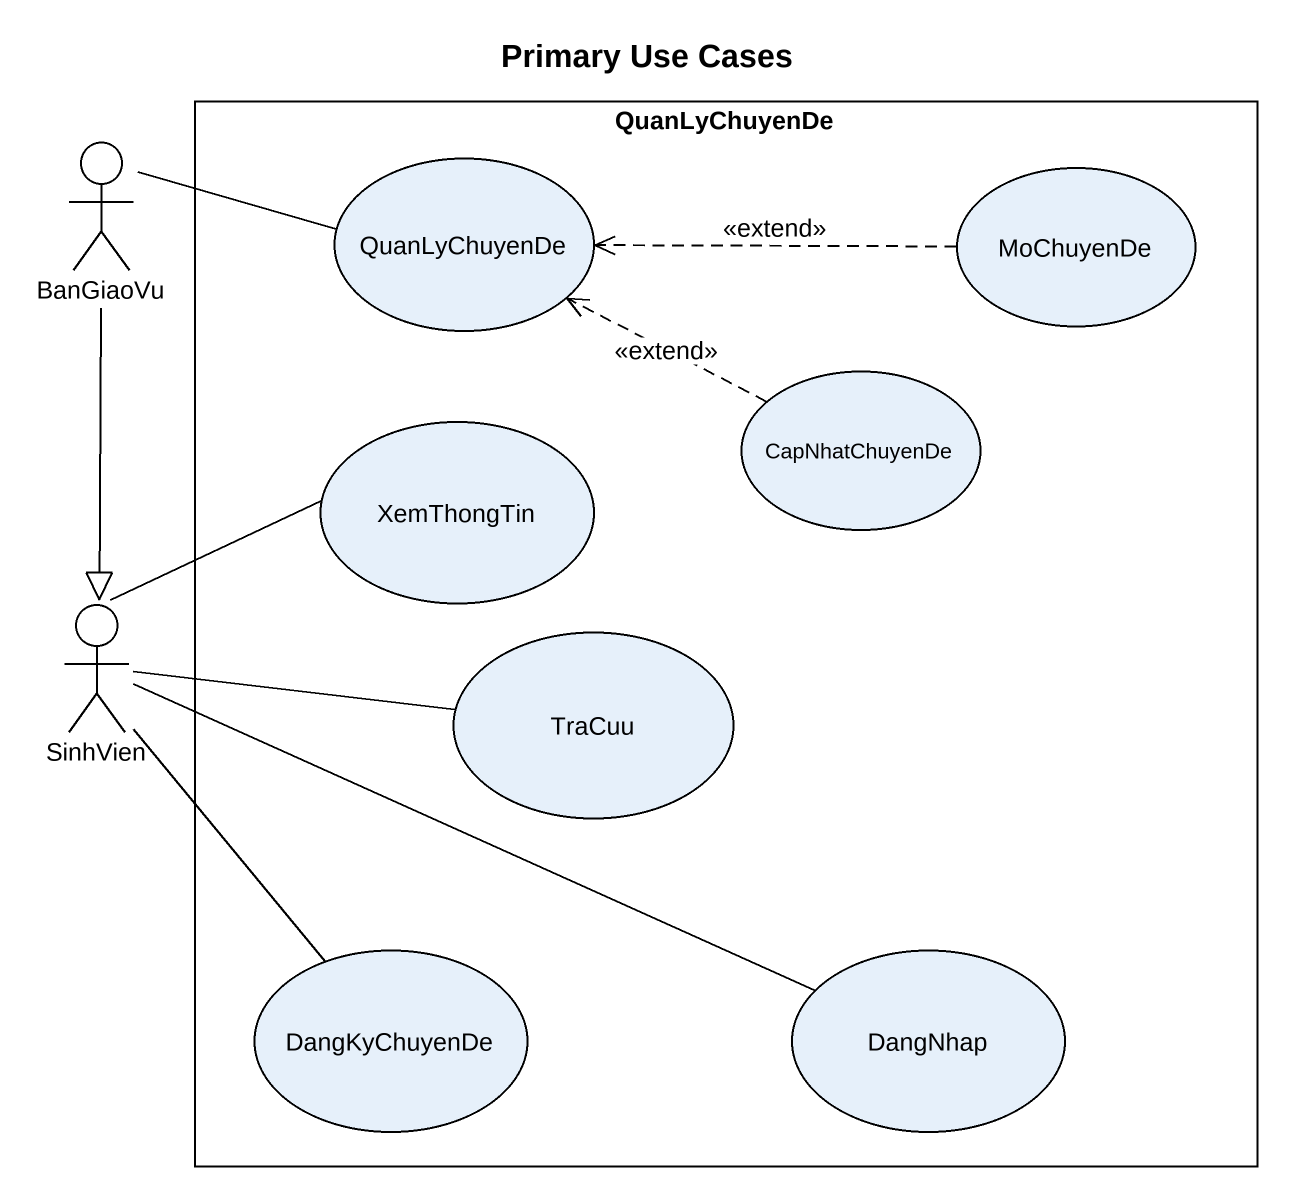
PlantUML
@startuml
title Primary Use Cases
rectangle QuanLyChuyenDe {
  usecase "QuanLyChuyenDe" as QuanLyChuyenDe_2
  usecase MoChuyenDe
  usecase CapNhatChuyenDe
  usecase XemThongTin
  usecase TraCuu
  usecase DangKyChuyenDe
  usecase DangNhap
}
actor BanGiaoVu
actor SinhVien
BanGiaoVu -right- QuanLyChuyenDe_2
BanGiaoVu --|> SinhVien
MoChuyenDe .left.> QuanLyChuyenDe_2 : <<extend>>
CapNhatChuyenDe .left.> QuanLyChuyenDe_2 : <<extend>>
SinhVien -right- XemThongTin
SinhVien -right- TraCuu
SinhVien -- DangKyChuyenDe
SinhVien -right- DangNhap
@enduml
